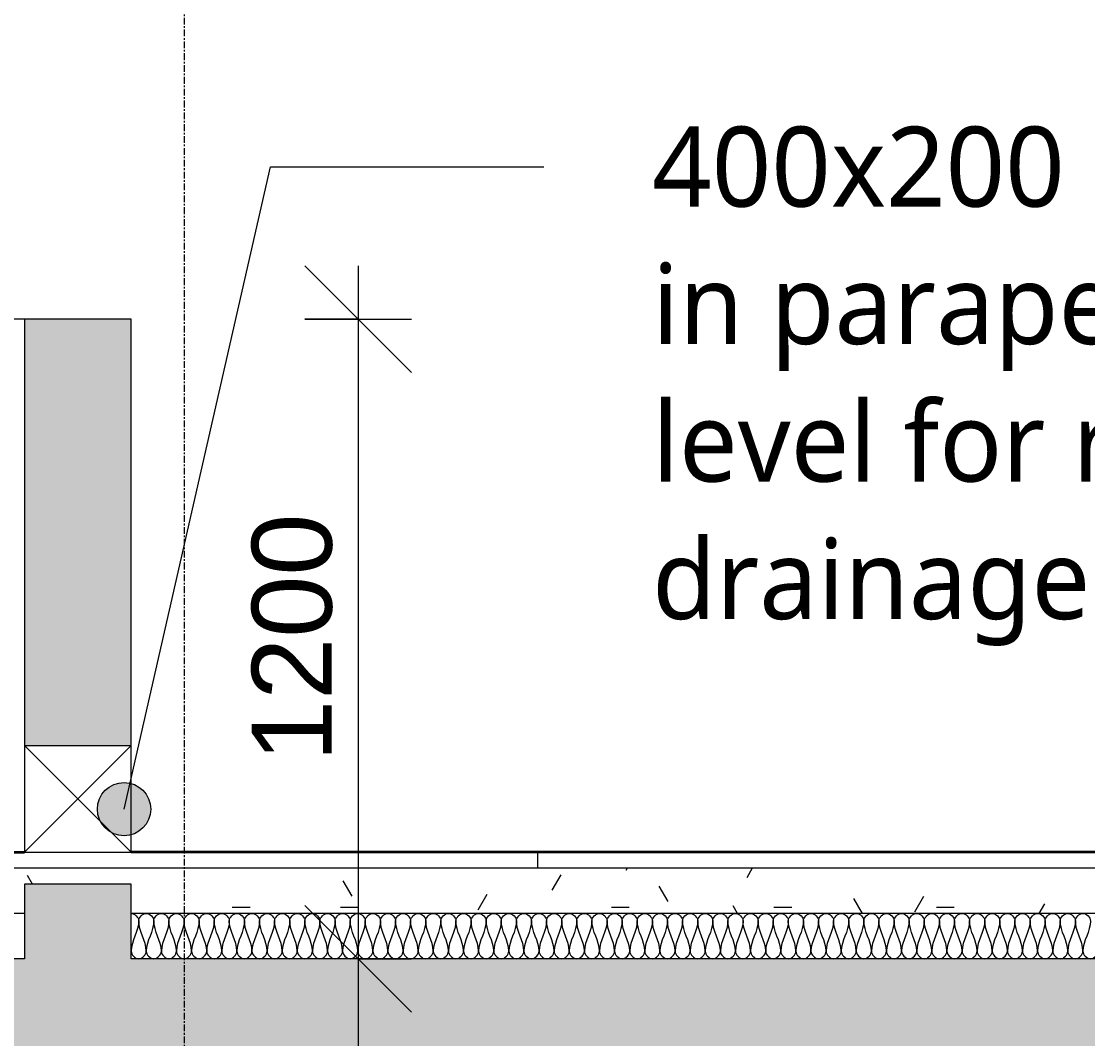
# Model space of a CAD drawing. Header units: millimetres. Extents: x -25665 to 25841, y -6376 to 15610.
# Drawn here: x -7034 to -5034, y 7400 to 9309 of the extents above; entities that cross this region are included whole.
import ezdxf

# ---------------------------------------------------------------- set-up
doc = ezdxf.new("R2010")
doc.units = ezdxf.units.MM
doc.linetypes.add('Grid Line', pattern=[22.225, 12.7, -3.175, 3.175, -3.175])
for name, color, linetype, lineweight in [('A-ANNO-DIMS', 211, 'Continuous', 9), ('A-ANNO-DIMS-100', 211, 'Continuous', 9), ('A-DETL', 90, 'Continuous', 9), ('A-DETL-GENF', 92, 'Continuous', 9), ('A-DETL-THIN', 151, 'Continuous', 9), ('A-FLOR', 192, 'Continuous', 9), ('A-FLOR-MCUT', 51, 'Continuous', 9), ('A-FLOR-PATT', 8, 'Continuous', 35), ('A-WALL', 113, 'Continuous', 9), ('G-ANNO-TEXT', 231, 'Continuous', 9), ('S-GRID', 1, 'Continuous', 9)]:
    doc.layers.add(name, color=color, linetype=linetype, lineweight=lineweight)
doc.styles.add('Arial_4', font='arial.ttf', dxfattribs={"height": 150})
doc.styles.add('Lucida Sans Unicode_1', font='l_10646.ttf', dxfattribs={"height": 150})
doc.dimstyles.new('100', dxfattribs={"dimscale": 304.8, "dimtxt": 153.03891, "dimasz": 0.656168, "dimexe": 0.328084, "dimexo": 0.0625, "dimgap": 0.016404, "dimtad": 1, "dimdec": 0, "dimzin": 0, "dimdsep": 46, "dimtxsty": 'Arial_4', "dimblk1": 'OBLIQUE', "dimblk2": 'OBLIQUE', "dimsah": 1, "dimcen": 0.09, "dimdle": 0.328084, "dimazin": 0, "dimtfac": 1, "dimtdec": 4, "dimtix": 1, "dimtmove": 0, "dimatfit": 3, "dimfxl": 0.328084, "dimfxlon": 1, "dimtvp": 1, "dimtolj": 1, "dimtzin": 0, "dimarcsym": 2})

# ---------------------------------------------------------------- blocks, each defined once
blk = doc.blocks.new('DIMBLOCK18-Section - D')
at = {"layer": 'A-ANNO-DIMS-100', "transparency": 16777216}
for p, q in [((-6401.9, 8750), (-6501.9, 8850)), ((-6401.9, 8850), (-6401.9, 7550)), ((-6501.9, 8750), (-6301.9, 8750)), ((-6401.9, 8750), (-6501.9, 8750)), ((-6401.9, 8750), (-6301.9, 8650)), ((-6401.9, 7550), (-6501.9, 7650)), ((-6301.9, 7550), (-6501.9, 7550)), ((-6401.9, 7550), (-6301.9, 7450)), ((-6401.9, 7550), (-6301.9, 7550))]:
    blk.add_line(p, q, dxfattribs=at)
at = {"layer": 'A-ANNO-DIMS-100', "color": 0, "transparency": 16777216, "insert": (-6601.6, 7919.3), "char_height": 150, "width": 553.765, "attachment_point": 1, "rotation": 90, "line_spacing_factor": 0.941778, "style": 'Arial_4'}
blk.add_mtext('1200', dxfattribs=at)
blk = doc.blocks.new('_Oblique')
at = {"color": 0, "linetype": 'ByBlock', "lineweight": -2}
blk.add_line((-0.5, -0.5), (0.5, 0.5), dxfattribs=at)
blk = doc.blocks.new('DIMBLOCK19-Section - D')
at = {"layer": 'A-ANNO-DIMS-100', "transparency": 16777216}
for p, q in [((-6401.9, 7550), (-6501.9, 7650)), ((-6301.9, 7550), (-6501.9, 7550)), ((-6401.9, 7550), (-6401.9, 3950)), ((-6401.9, 7550), (-6301.9, 7450)), ((-6401.9, 7550), (-6301.9, 7550)), ((-6401.9, 4050), (-6501.9, 4150)), ((-6301.9, 4050), (-6501.9, 4050)), ((-6401.9, 4050), (-6301.9, 3950)), ((-6401.9, 4050), (-6301.9, 4050))]:
    blk.add_line(p, q, dxfattribs=at)
at = {"layer": 'A-ANNO-DIMS-100', "color": 0, "transparency": 16777216, "insert": (-6601.6, 5569.3), "char_height": 150, "width": 553.765, "attachment_point": 1, "rotation": 90, "line_spacing_factor": 0.941778, "style": 'Arial_4'}
blk.add_mtext('3500', dxfattribs=at)

msp = doc.modelspace()

# ---------------------------------------------------------------- hatches: boundary and pattern name
at = {"layer": 'A-DETL-GENF'}
h = msp.add_hatch(color=253, dxfattribs=at)
h.paths.add_polyline_path([(4933.9, 7050), (5022.2, 7050), (5022.2, 8750), (4822.2, 8750), (4822.2, 7550), (-6827.8, 7550), (-6827.8, 7690), (-7027.8, 7690), (-7027.8, 7550), (-8428.1, 7550), (-8428.1, 7850), (-8678.1, 7850), (-8678.1, 7050), (-8428.1, 7050), (-8428.1, 7350), (4772.2, 7350), (4772.2, 7050)])
h.paths.add_polyline_path([(-7027.8, 7950), (-6827.8, 7950), (-6827.8, 8750), (-7027.8, 8750)])
at = {"layer": 'A-FLOR-PATT', "lineweight": 9}
h = msp.add_hatch(dxfattribs=at)
h.set_pattern_fill('FP_2', color=256, style=0, pattern_type=2)
h.set_pattern_definition([(90, (-2066.7, 4700), (-2000, 1e-13), [])])
h.paths.add_polyline_path([(-7027.8, 7720), (-2060.1, 7720), (-2060.1, 7750), (-8182.7, 7750), (-8178.6, 7748.5), (-8188.1, 7720), (-8178.6, 7720)])
h.paths.add_polyline_path([(-8188.1, 7720), (-8268.1, 7750), (-8428.1, 7750), (-8428.1, 7720)])
h = msp.add_hatch(dxfattribs=at)
h.set_pattern_fill('FP_3', color=256, style=0, pattern_type=2)
h.set_pattern_definition([(0, (-2066.66, 4700), (406.4, 101.6), [33.528, -271.272, 33.528, -271.272, -1625.6]), (0, (-2066.66, 4700), (406.4, 101.6), [-609.6, 33.528, -576.072, 33.528, -271.272, -711.2]), (0, (-2066.66, 4700), (406.4, 101.6), [-1524, 33.528, -169.672, 33.528, -474.472]), (120, (-1914.26, 4750.8), (-291.1882, 301.1527), [33.528, -271.272, 33.528, -271.272, -1625.6]), (120, (-1914.26, 4750.8), (-291.1882, 301.1527), [-609.6, 33.528, -576.072, 33.528, -271.272, -711.2]), (120, (-1914.26, 4750.8), (-291.1882, 301.1527), [-1524, 33.528, -169.672, 33.528, -474.472]), (240, (-1863.46, 4954), (-115.2118, -402.7527), [33.528, -271.272, 33.528, -271.272, -1625.6]), (240, (-1863.46, 4954), (-115.2118, -402.7527), [-609.6, 33.528, -576.072, 33.528, -271.272, -711.2]), (240, (-1863.46, 4954), (-115.2118, -402.7527), [-1524, 33.528, -169.672, 33.528, -474.472])])
h.paths.add_polyline_path([(-2060.1, 7635), (-2060.1, 7720), (-8428.1, 7720), (-8428.1, 7635), (-7027.8, 7635), (-7027.8, 7690), (-6827.8, 7690), (-6827.8, 7635), (-2174.5, 7635)])
at = {"layer": 'G-ANNO-TEXT'}
h = msp.add_hatch(color=7, dxfattribs=at)
edge = h.paths.add_edge_path()
edge.add_arc((-6841.1, 7830.7), 50, 0, 360)

# ---------------------------------------------------------------- linework, layer by layer
at = {"layer": 'A-DETL'}
for points in [[(-6827.8, 7635), (-6821.2, 7635), (-6813.7, 7627.5), (-6813.7, 7620.8)], [(-6813.7, 7620.8), (-6813.7, 7601.4), (-6827.8, 7583.6), (-6827.8, 7564.2)], [(-6813.7, 7620.8), (-6813.7, 7627.5), (-6799.5, 7642.5), (-6785.3, 7627.5), (-6785.3, 7620.8)], [(-6799.5, 7564.2), (-6799.5, 7583.6), (-6813.7, 7601.4), (-6813.7, 7620.8)], [(-6785.3, 7620.8), (-6785.3, 7601.4), (-6799.5, 7583.6), (-6799.5, 7564.2)], [(-6785.3, 7620.8), (-6785.3, 7627.5), (-6771.2, 7642.5), (-6757, 7627.5), (-6757, 7620.8)], [(-6771.2, 7564.2), (-6771.2, 7583.6), (-6785.3, 7601.4), (-6785.3, 7620.8)], [(-6757, 7620.8), (-6757, 7601.4), (-6771.2, 7583.6), (-6771.2, 7564.2)], [(-6757, 7620.8), (-6757, 7627.5), (-6742.8, 7642.5), (-6728.7, 7627.5), (-6728.7, 7620.8)], [(-6742.8, 7564.2), (-6742.8, 7583.6), (-6757, 7601.4), (-6757, 7620.8)], [(-6728.7, 7620.8), (-6728.7, 7601.4), (-6742.8, 7583.6), (-6742.8, 7564.2)], [(-6728.7, 7620.8), (-6728.7, 7627.5), (-6714.5, 7642.5), (-6700.3, 7627.5), (-6700.3, 7620.8)], [(-6714.5, 7564.2), (-6714.5, 7583.6), (-6728.7, 7601.4), (-6728.7, 7620.8)], [(-6700.3, 7620.8), (-6700.3, 7601.4), (-6714.5, 7583.6), (-6714.5, 7564.2)], [(-6700.3, 7620.8), (-6700.3, 7627.5), (-6686.2, 7642.5), (-6672, 7627.5), (-6672, 7620.8)], [(-6686.2, 7564.2), (-6686.2, 7583.6), (-6700.3, 7601.4), (-6700.3, 7620.8)], [(-6672, 7620.8), (-6672, 7601.4), (-6686.2, 7583.6), (-6686.2, 7564.2)], [(-6672, 7620.8), (-6672, 7627.5), (-6657.8, 7642.5), (-6643.7, 7627.5), (-6643.7, 7620.8)], [(-6657.8, 7564.2), (-6657.8, 7583.6), (-6672, 7601.4), (-6672, 7620.8)], [(-6643.7, 7620.8), (-6643.7, 7601.4), (-6657.8, 7583.6), (-6657.8, 7564.2)], [(-6643.7, 7620.8), (-6643.7, 7627.5), (-6629.5, 7642.5), (-6615.3, 7627.5), (-6615.3, 7620.8)], [(-6629.5, 7564.2), (-6629.5, 7583.6), (-6643.7, 7601.4), (-6643.7, 7620.8)], [(-6615.3, 7620.8), (-6615.3, 7601.4), (-6629.5, 7583.6), (-6629.5, 7564.2)], [(-6615.3, 7620.8), (-6615.3, 7627.5), (-6601.2, 7642.5), (-6587, 7627.5), (-6587, 7620.8)], [(-6601.2, 7564.2), (-6601.2, 7583.6), (-6615.3, 7601.4), (-6615.3, 7620.8)], [(-6587, 7620.8), (-6587, 7601.4), (-6601.2, 7583.6), (-6601.2, 7564.2)], [(-6587, 7620.8), (-6587, 7627.5), (-6572.8, 7642.5), (-6558.7, 7627.5), (-6558.7, 7620.8)], [(-6572.8, 7564.2), (-6572.8, 7583.6), (-6587, 7601.4), (-6587, 7620.8)], [(-6558.7, 7620.8), (-6558.7, 7601.4), (-6572.8, 7583.6), (-6572.8, 7564.2)], [(-6558.7, 7620.8), (-6558.7, 7627.5), (-6544.5, 7642.5), (-6530.3, 7627.5), (-6530.3, 7620.8)], [(-6544.5, 7564.2), (-6544.5, 7583.6), (-6558.7, 7601.4), (-6558.7, 7620.8)], [(-6530.3, 7620.8), (-6530.3, 7601.4), (-6544.5, 7583.6), (-6544.5, 7564.2)], [(-6530.3, 7620.8), (-6530.3, 7627.5), (-6516.2, 7642.5), (-6502, 7627.5), (-6502, 7620.8)], [(-6516.2, 7564.2), (-6516.2, 7583.6), (-6530.3, 7601.4), (-6530.3, 7620.8)], [(-6502, 7620.8), (-6502, 7601.4), (-6516.2, 7583.6), (-6516.2, 7564.2)], [(-6502, 7620.8), (-6502, 7627.5), (-6487.8, 7642.5), (-6473.7, 7627.5), (-6473.7, 7620.8)], [(-6487.8, 7564.2), (-6487.8, 7583.6), (-6502, 7601.4), (-6502, 7620.8)], [(-6473.7, 7620.8), (-6473.7, 7601.4), (-6487.8, 7583.6), (-6487.8, 7564.2)], [(-6473.7, 7620.8), (-6473.7, 7627.5), (-6459.5, 7642.5), (-6445.3, 7627.5), (-6445.3, 7620.8)], [(-6459.5, 7564.2), (-6459.5, 7583.6), (-6473.7, 7601.4), (-6473.7, 7620.8)], [(-6445.3, 7620.8), (-6445.3, 7601.4), (-6459.5, 7583.6), (-6459.5, 7564.2)], [(-6445.3, 7620.8), (-6445.3, 7627.5), (-6431.2, 7642.5), (-6417, 7627.5), (-6417, 7620.8)], [(-6431.2, 7564.2), (-6431.2, 7583.6), (-6445.3, 7601.4), (-6445.3, 7620.8)], [(-6417, 7620.8), (-6417, 7601.4), (-6431.2, 7583.6), (-6431.2, 7564.2)], [(-6417, 7620.8), (-6417, 7627.5), (-6402.8, 7642.5), (-6388.7, 7627.5), (-6388.7, 7620.8)], [(-6402.8, 7564.2), (-6402.8, 7583.6), (-6417, 7601.4), (-6417, 7620.8)], [(-6388.7, 7620.8), (-6388.7, 7601.4), (-6402.8, 7583.6), (-6402.8, 7564.2)], [(-6388.7, 7620.8), (-6388.7, 7627.5), (-6374.5, 7642.5), (-6360.3, 7627.5), (-6360.3, 7620.8)], [(-6374.5, 7564.2), (-6374.5, 7583.6), (-6388.7, 7601.4), (-6388.7, 7620.8)], [(-6360.3, 7620.8), (-6360.3, 7601.4), (-6374.5, 7583.6), (-6374.5, 7564.2)], [(-6360.3, 7620.8), (-6360.3, 7627.5), (-6346.2, 7642.5), (-6332, 7627.5), (-6332, 7620.8)], [(-6346.2, 7564.2), (-6346.2, 7583.6), (-6360.3, 7601.4), (-6360.3, 7620.8)], [(-6332, 7620.8), (-6332, 7601.4), (-6346.2, 7583.6), (-6346.2, 7564.2)], [(-6332, 7620.8), (-6332, 7627.5), (-6317.8, 7642.5), (-6303.7, 7627.5), (-6303.7, 7620.8)], [(-6317.8, 7564.2), (-6317.8, 7583.6), (-6332, 7601.4), (-6332, 7620.8)], [(-6303.7, 7620.8), (-6303.7, 7601.4), (-6317.8, 7583.6), (-6317.8, 7564.2)], [(-6303.7, 7620.8), (-6303.7, 7627.5), (-6289.5, 7642.5), (-6275.3, 7627.5), (-6275.3, 7620.8)], [(-6289.5, 7564.2), (-6289.5, 7583.6), (-6303.7, 7601.4), (-6303.7, 7620.8)], [(-6275.3, 7620.8), (-6275.3, 7601.4), (-6289.5, 7583.6), (-6289.5, 7564.2)], [(-6275.3, 7620.8), (-6275.3, 7627.5), (-6261.2, 7642.5), (-6247, 7627.5), (-6247, 7620.8)], [(-6261.2, 7564.2), (-6261.2, 7583.6), (-6275.3, 7601.4), (-6275.3, 7620.8)], [(-6247, 7620.8), (-6247, 7601.4), (-6261.2, 7583.6), (-6261.2, 7564.2)], [(-6247, 7620.8), (-6247, 7627.5), (-6232.8, 7642.5), (-6218.7, 7627.5), (-6218.7, 7620.8)], [(-6232.8, 7564.2), (-6232.8, 7583.6), (-6247, 7601.4), (-6247, 7620.8)], [(-6218.7, 7620.8), (-6218.7, 7601.4), (-6232.8, 7583.6), (-6232.8, 7564.2)], [(-6218.7, 7620.8), (-6218.7, 7627.5), (-6204.5, 7642.5), (-6190.3, 7627.5), (-6190.3, 7620.8)], [(-6204.5, 7564.2), (-6204.5, 7583.6), (-6218.7, 7601.4), (-6218.7, 7620.8)], [(-6190.3, 7620.8), (-6190.3, 7601.4), (-6204.5, 7583.6), (-6204.5, 7564.2)], [(-6190.3, 7620.8), (-6190.3, 7627.5), (-6176.2, 7642.5), (-6162, 7627.5), (-6162, 7620.8)], [(-6176.2, 7564.2), (-6176.2, 7583.6), (-6190.3, 7601.4), (-6190.3, 7620.8)], [(-6162, 7620.8), (-6162, 7601.4), (-6176.2, 7583.6), (-6176.2, 7564.2)], [(-6162, 7620.8), (-6162, 7627.5), (-6147.8, 7642.5), (-6133.7, 7627.5), (-6133.7, 7620.8)], [(-6147.8, 7564.2), (-6147.8, 7583.6), (-6162, 7601.4), (-6162, 7620.8)], [(-6133.7, 7620.8), (-6133.7, 7601.4), (-6147.8, 7583.6), (-6147.8, 7564.2)], [(-6133.7, 7620.8), (-6133.7, 7627.5), (-6119.5, 7642.5), (-6105.3, 7627.5), (-6105.3, 7620.8)], [(-6119.5, 7564.2), (-6119.5, 7583.6), (-6133.7, 7601.4), (-6133.7, 7620.8)], [(-6105.3, 7620.8), (-6105.3, 7601.4), (-6119.5, 7583.6), (-6119.5, 7564.2)], [(-6105.3, 7620.8), (-6105.3, 7627.5), (-6091.2, 7642.5), (-6077, 7627.5), (-6077, 7620.8)], [(-6091.2, 7564.2), (-6091.2, 7583.6), (-6105.3, 7601.4), (-6105.3, 7620.8)], [(-6077, 7620.8), (-6077, 7601.4), (-6091.2, 7583.6), (-6091.2, 7564.2)], [(-6077, 7620.8), (-6077, 7627.5), (-6062.8, 7642.5), (-6048.7, 7627.5), (-6048.7, 7620.8)], [(-6062.8, 7564.2), (-6062.8, 7583.6), (-6077, 7601.4), (-6077, 7620.8)], [(-6048.7, 7620.8), (-6048.7, 7601.4), (-6062.8, 7583.6), (-6062.8, 7564.2)], [(-6048.7, 7620.8), (-6048.7, 7627.5), (-6034.5, 7642.5), (-6020.3, 7627.5), (-6020.3, 7620.8)], [(-6034.5, 7564.2), (-6034.5, 7583.6), (-6048.7, 7601.4), (-6048.7, 7620.8)], [(-6020.3, 7620.8), (-6020.3, 7601.4), (-6034.5, 7583.6), (-6034.5, 7564.2)], [(-6020.3, 7620.8), (-6020.3, 7627.5), (-6006.2, 7642.5), (-5992, 7627.5), (-5992, 7620.8)], [(-6006.2, 7564.2), (-6006.2, 7583.6), (-6020.3, 7601.4), (-6020.3, 7620.8)], [(-5992, 7620.8), (-5992, 7601.4), (-6006.2, 7583.6), (-6006.2, 7564.2)], [(-5992, 7620.8), (-5992, 7627.5), (-5977.8, 7642.5), (-5963.7, 7627.5), (-5963.7, 7620.8)], [(-5977.8, 7564.2), (-5977.8, 7583.6), (-5992, 7601.4), (-5992, 7620.8)], [(-5963.7, 7620.8), (-5963.7, 7601.4), (-5977.8, 7583.6), (-5977.8, 7564.2)], [(-5963.7, 7620.8), (-5963.7, 7627.5), (-5949.5, 7642.5), (-5935.3, 7627.5), (-5935.3, 7620.8)], [(-5949.5, 7564.2), (-5949.5, 7583.6), (-5963.7, 7601.4), (-5963.7, 7620.8)], [(-5935.3, 7620.8), (-5935.3, 7601.4), (-5949.5, 7583.6), (-5949.5, 7564.2)], [(-5935.3, 7620.8), (-5935.3, 7627.5), (-5921.2, 7642.5), (-5907, 7627.5), (-5907, 7620.8)], [(-5921.2, 7564.2), (-5921.2, 7583.6), (-5935.3, 7601.4), (-5935.3, 7620.8)], [(-5907, 7620.8), (-5907, 7601.4), (-5921.2, 7583.6), (-5921.2, 7564.2)], [(-5907, 7620.8), (-5907, 7627.5), (-5892.8, 7642.5), (-5878.7, 7627.5), (-5878.7, 7620.8)], [(-5892.8, 7564.2), (-5892.8, 7583.6), (-5907, 7601.4), (-5907, 7620.8)], [(-5878.7, 7620.8), (-5878.7, 7601.4), (-5892.8, 7583.6), (-5892.8, 7564.2)], [(-5878.7, 7620.8), (-5878.7, 7627.5), (-5864.5, 7642.5), (-5850.3, 7627.5), (-5850.3, 7620.8)], [(-5864.5, 7564.2), (-5864.5, 7583.6), (-5878.7, 7601.4), (-5878.7, 7620.8)], [(-5850.3, 7620.8), (-5850.3, 7601.4), (-5864.5, 7583.6), (-5864.5, 7564.2)], [(-5850.3, 7620.8), (-5850.3, 7627.5), (-5836.2, 7642.5), (-5822, 7627.5), (-5822, 7620.8)], [(-5836.2, 7564.2), (-5836.2, 7583.6), (-5850.3, 7601.4), (-5850.3, 7620.8)], [(-5822, 7620.8), (-5822, 7601.4), (-5836.2, 7583.6), (-5836.2, 7564.2)], [(-5822, 7620.8), (-5822, 7627.5), (-5807.8, 7642.5), (-5793.7, 7627.5), (-5793.7, 7620.8)], [(-5807.8, 7564.2), (-5807.8, 7583.6), (-5822, 7601.4), (-5822, 7620.8)], [(-5793.7, 7620.8), (-5793.7, 7601.4), (-5807.8, 7583.6), (-5807.8, 7564.2)], [(-5793.7, 7620.8), (-5793.7, 7627.5), (-5779.5, 7642.5), (-5765.3, 7627.5), (-5765.3, 7620.8)], [(-5779.5, 7564.2), (-5779.5, 7583.6), (-5793.7, 7601.4), (-5793.7, 7620.8)], [(-5765.3, 7620.8), (-5765.3, 7601.4), (-5779.5, 7583.6), (-5779.5, 7564.2)], [(-5765.3, 7620.8), (-5765.3, 7627.5), (-5751.2, 7642.5), (-5737, 7627.5), (-5737, 7620.8)], [(-5751.2, 7564.2), (-5751.2, 7583.6), (-5765.3, 7601.4), (-5765.3, 7620.8)], [(-5737, 7620.8), (-5737, 7601.4), (-5751.2, 7583.6), (-5751.2, 7564.2)], [(-5737, 7620.8), (-5737, 7627.5), (-5722.8, 7642.5), (-5708.7, 7627.5), (-5708.7, 7620.8)], [(-5722.8, 7564.2), (-5722.8, 7583.6), (-5737, 7601.4), (-5737, 7620.8)], [(-5708.7, 7620.8), (-5708.7, 7601.4), (-5722.8, 7583.6), (-5722.8, 7564.2)], [(-5708.7, 7620.8), (-5708.7, 7627.5), (-5694.5, 7642.5), (-5680.3, 7627.5), (-5680.3, 7620.8)], [(-5694.5, 7564.2), (-5694.5, 7583.6), (-5708.7, 7601.4), (-5708.7, 7620.8)], [(-5680.3, 7620.8), (-5680.3, 7601.4), (-5694.5, 7583.6), (-5694.5, 7564.2)], [(-5680.3, 7620.8), (-5680.3, 7627.5), (-5666.2, 7642.5), (-5652, 7627.5), (-5652, 7620.8)], [(-5666.2, 7564.2), (-5666.2, 7583.6), (-5680.3, 7601.4), (-5680.3, 7620.8)], [(-5652, 7620.8), (-5652, 7601.4), (-5666.2, 7583.6), (-5666.2, 7564.2)], [(-5652, 7620.8), (-5652, 7627.5), (-5637.8, 7642.5), (-5623.7, 7627.5), (-5623.7, 7620.8)], [(-5637.8, 7564.2), (-5637.8, 7583.6), (-5652, 7601.4), (-5652, 7620.8)], [(-5623.7, 7620.8), (-5623.7, 7601.4), (-5637.8, 7583.6), (-5637.8, 7564.2)], [(-5623.7, 7620.8), (-5623.7, 7627.5), (-5609.5, 7642.5), (-5595.3, 7627.5), (-5595.3, 7620.8)], [(-5609.5, 7564.2), (-5609.5, 7583.6), (-5623.7, 7601.4), (-5623.7, 7620.8)], [(-5595.3, 7620.8), (-5595.3, 7601.4), (-5609.5, 7583.6), (-5609.5, 7564.2)], [(-5595.3, 7620.8), (-5595.3, 7627.5), (-5581.2, 7642.5), (-5567, 7627.5), (-5567, 7620.8)], [(-5581.2, 7564.2), (-5581.2, 7583.6), (-5595.3, 7601.4), (-5595.3, 7620.8)], [(-5567, 7620.8), (-5567, 7601.4), (-5581.2, 7583.6), (-5581.2, 7564.2)], [(-5567, 7620.8), (-5567, 7627.5), (-5552.8, 7642.5), (-5538.7, 7627.5), (-5538.7, 7620.8)], [(-5552.8, 7564.2), (-5552.8, 7583.6), (-5567, 7601.4), (-5567, 7620.8)], [(-5538.7, 7620.8), (-5538.7, 7601.4), (-5552.8, 7583.6), (-5552.8, 7564.2)], [(-5538.7, 7620.8), (-5538.7, 7627.5), (-5524.5, 7642.5), (-5510.3, 7627.5), (-5510.3, 7620.8)], [(-5524.5, 7564.2), (-5524.5, 7583.6), (-5538.7, 7601.4), (-5538.7, 7620.8)], [(-5510.3, 7620.8), (-5510.3, 7601.4), (-5524.5, 7583.6), (-5524.5, 7564.2)], [(-5510.3, 7620.8), (-5510.3, 7627.5), (-5496.2, 7642.5), (-5482, 7627.5), (-5482, 7620.8)], [(-5496.2, 7564.2), (-5496.2, 7583.6), (-5510.3, 7601.4), (-5510.3, 7620.8)], [(-5482, 7620.8), (-5482, 7601.4), (-5496.2, 7583.6), (-5496.2, 7564.2)], [(-5482, 7620.8), (-5482, 7627.5), (-5467.8, 7642.5), (-5453.7, 7627.5), (-5453.7, 7620.8)], [(-5467.8, 7564.2), (-5467.8, 7583.6), (-5482, 7601.4), (-5482, 7620.8)], [(-5453.7, 7620.8), (-5453.7, 7601.4), (-5467.8, 7583.6), (-5467.8, 7564.2)], [(-5453.7, 7620.8), (-5453.7, 7627.5), (-5439.5, 7642.5), (-5425.3, 7627.5), (-5425.3, 7620.8)], [(-5439.5, 7564.2), (-5439.5, 7583.6), (-5453.7, 7601.4), (-5453.7, 7620.8)], [(-5425.3, 7620.8), (-5425.3, 7601.4), (-5439.5, 7583.6), (-5439.5, 7564.2)], [(-5425.3, 7620.8), (-5425.3, 7627.5), (-5411.2, 7642.5), (-5397, 7627.5), (-5397, 7620.8)], [(-5411.2, 7564.2), (-5411.2, 7583.6), (-5425.3, 7601.4), (-5425.3, 7620.8)], [(-5397, 7620.8), (-5397, 7601.4), (-5411.2, 7583.6), (-5411.2, 7564.2)], [(-5397, 7620.8), (-5397, 7627.5), (-5382.8, 7642.5), (-5368.7, 7627.5), (-5368.7, 7620.8)], [(-5382.8, 7564.2), (-5382.8, 7583.6), (-5397, 7601.4), (-5397, 7620.8)], [(-5368.7, 7620.8), (-5368.7, 7601.4), (-5382.8, 7583.6), (-5382.8, 7564.2)], [(-5368.7, 7620.8), (-5368.7, 7627.5), (-5354.5, 7642.5), (-5340.3, 7627.5), (-5340.3, 7620.8)], [(-5354.5, 7564.2), (-5354.5, 7583.6), (-5368.7, 7601.4), (-5368.7, 7620.8)], [(-5340.3, 7620.8), (-5340.3, 7601.4), (-5354.5, 7583.6), (-5354.5, 7564.2)], [(-5340.3, 7620.8), (-5340.3, 7627.5), (-5326.2, 7642.5), (-5312, 7627.5), (-5312, 7620.8)], [(-5326.2, 7564.2), (-5326.2, 7583.6), (-5340.3, 7601.4), (-5340.3, 7620.8)], [(-5312, 7620.8), (-5312, 7601.4), (-5326.2, 7583.6), (-5326.2, 7564.2)], [(-5312, 7620.8), (-5312, 7627.5), (-5297.8, 7642.5), (-5283.7, 7627.5), (-5283.7, 7620.8)], [(-5297.8, 7564.2), (-5297.8, 7583.6), (-5312, 7601.4), (-5312, 7620.8)], [(-5283.7, 7620.8), (-5283.7, 7601.4), (-5297.8, 7583.6), (-5297.8, 7564.2)], [(-5283.7, 7620.8), (-5283.7, 7627.5), (-5269.5, 7642.5), (-5255.3, 7627.5), (-5255.3, 7620.8)], [(-5269.5, 7564.2), (-5269.5, 7583.6), (-5283.7, 7601.4), (-5283.7, 7620.8)], [(-5255.3, 7620.8), (-5255.3, 7601.4), (-5269.5, 7583.6), (-5269.5, 7564.2)], [(-5255.3, 7620.8), (-5255.3, 7627.5), (-5241.2, 7642.5), (-5227, 7627.5), (-5227, 7620.8)], [(-5241.2, 7564.2), (-5241.2, 7583.6), (-5255.3, 7601.4), (-5255.3, 7620.8)], [(-5227, 7620.8), (-5227, 7601.4), (-5241.2, 7583.6), (-5241.2, 7564.2)], [(-5227, 7620.8), (-5227, 7627.5), (-5212.8, 7642.5), (-5198.7, 7627.5), (-5198.7, 7620.8)], [(-5212.8, 7564.2), (-5212.8, 7583.6), (-5227, 7601.4), (-5227, 7620.8)], [(-5198.7, 7620.8), (-5198.7, 7601.4), (-5212.8, 7583.6), (-5212.8, 7564.2)], [(-5198.7, 7620.8), (-5198.7, 7627.5), (-5184.5, 7642.5), (-5170.3, 7627.5), (-5170.3, 7620.8)], [(-5184.5, 7564.2), (-5184.5, 7583.6), (-5198.7, 7601.4), (-5198.7, 7620.8)], [(-5170.3, 7620.8), (-5170.3, 7601.4), (-5184.5, 7583.6), (-5184.5, 7564.2)], [(-5170.3, 7620.8), (-5170.3, 7627.5), (-5156.2, 7642.5), (-5142, 7627.5), (-5142, 7620.8)], [(-5156.2, 7564.2), (-5156.2, 7583.6), (-5170.3, 7601.4), (-5170.3, 7620.8)], [(-5142, 7620.8), (-5142, 7601.4), (-5156.2, 7583.6), (-5156.2, 7564.2)], [(-5142, 7620.8), (-5142, 7627.5), (-5127.8, 7642.5), (-5113.7, 7627.5), (-5113.7, 7620.8)], [(-5127.8, 7564.2), (-5127.8, 7583.6), (-5142, 7601.4), (-5142, 7620.8)], [(-5113.7, 7620.8), (-5113.7, 7601.4), (-5127.8, 7583.6), (-5127.8, 7564.2)], [(-5113.7, 7620.8), (-5113.7, 7627.5), (-5099.5, 7642.5), (-5085.3, 7627.5), (-5085.3, 7620.8)], [(-5099.5, 7564.2), (-5099.5, 7583.6), (-5113.7, 7601.4), (-5113.7, 7620.8)], [(-5085.3, 7620.8), (-5085.3, 7601.4), (-5099.5, 7583.6), (-5099.5, 7564.2)], [(-5085.3, 7620.8), (-5085.3, 7627.5), (-5071.2, 7642.5), (-5057, 7627.5), (-5057, 7620.8)], [(-5071.2, 7564.2), (-5071.2, 7583.6), (-5085.3, 7601.4), (-5085.3, 7620.8)], [(-5057, 7620.8), (-5057, 7601.4), (-5071.2, 7583.6), (-5071.2, 7564.2)], [(-5057, 7620.8), (-5057, 7627.5), (-5042.8, 7642.5), (-5028.7, 7627.5), (-5028.7, 7620.8)], [(-5042.8, 7564.2), (-5042.8, 7583.6), (-5057, 7601.4), (-5057, 7620.8)], [(-5028.7, 7620.8), (-5028.7, 7601.4), (-5042.8, 7583.6), (-5042.8, 7564.2)], [(-6827.8, 7564.2), (-6827.8, 7557.5), (-6813.7, 7542.5), (-6799.5, 7557.5), (-6799.5, 7564.2)], [(-6799.5, 7564.2), (-6799.5, 7557.5), (-6785.3, 7542.5), (-6771.2, 7557.5), (-6771.2, 7564.2)], [(-6771.2, 7564.2), (-6771.2, 7557.5), (-6757, 7542.5), (-6742.8, 7557.5), (-6742.8, 7564.2)], [(-6742.8, 7564.2), (-6742.8, 7557.5), (-6728.7, 7542.5), (-6714.5, 7557.5), (-6714.5, 7564.2)], [(-6714.5, 7564.2), (-6714.5, 7557.5), (-6700.3, 7542.5), (-6686.2, 7557.5), (-6686.2, 7564.2)], [(-6686.2, 7564.2), (-6686.2, 7557.5), (-6672, 7542.5), (-6657.8, 7557.5), (-6657.8, 7564.2)], [(-6657.8, 7564.2), (-6657.8, 7557.5), (-6643.7, 7542.5), (-6629.5, 7557.5), (-6629.5, 7564.2)], [(-6629.5, 7564.2), (-6629.5, 7557.5), (-6615.3, 7542.5), (-6601.2, 7557.5), (-6601.2, 7564.2)], [(-6601.2, 7564.2), (-6601.2, 7557.5), (-6587, 7542.5), (-6572.8, 7557.5), (-6572.8, 7564.2)], [(-6572.8, 7564.2), (-6572.8, 7557.5), (-6558.7, 7542.5), (-6544.5, 7557.5), (-6544.5, 7564.2)], [(-6544.5, 7564.2), (-6544.5, 7557.5), (-6530.3, 7542.5), (-6516.2, 7557.5), (-6516.2, 7564.2)], [(-6516.2, 7564.2), (-6516.2, 7557.5), (-6502, 7542.5), (-6487.8, 7557.5), (-6487.8, 7564.2)], [(-6487.8, 7564.2), (-6487.8, 7557.5), (-6473.7, 7542.5), (-6459.5, 7557.5), (-6459.5, 7564.2)], [(-6459.5, 7564.2), (-6459.5, 7557.5), (-6445.3, 7542.5), (-6431.2, 7557.5), (-6431.2, 7564.2)], [(-6431.2, 7564.2), (-6431.2, 7557.5), (-6417, 7542.5), (-6402.8, 7557.5), (-6402.8, 7564.2)], [(-6402.8, 7564.2), (-6402.8, 7557.5), (-6388.7, 7542.5), (-6374.5, 7557.5), (-6374.5, 7564.2)], [(-6374.5, 7564.2), (-6374.5, 7557.5), (-6360.3, 7542.5), (-6346.2, 7557.5), (-6346.2, 7564.2)], [(-6346.2, 7564.2), (-6346.2, 7557.5), (-6332, 7542.5), (-6317.8, 7557.5), (-6317.8, 7564.2)], [(-6317.8, 7564.2), (-6317.8, 7557.5), (-6303.7, 7542.5), (-6289.5, 7557.5), (-6289.5, 7564.2)], [(-6289.5, 7564.2), (-6289.5, 7557.5), (-6275.3, 7542.5), (-6261.2, 7557.5), (-6261.2, 7564.2)], [(-6261.2, 7564.2), (-6261.2, 7557.5), (-6247, 7542.5), (-6232.8, 7557.5), (-6232.8, 7564.2)], [(-6232.8, 7564.2), (-6232.8, 7557.5), (-6218.7, 7542.5), (-6204.5, 7557.5), (-6204.5, 7564.2)], [(-6204.5, 7564.2), (-6204.5, 7557.5), (-6190.3, 7542.5), (-6176.2, 7557.5), (-6176.2, 7564.2)], [(-6176.2, 7564.2), (-6176.2, 7557.5), (-6162, 7542.5), (-6147.8, 7557.5), (-6147.8, 7564.2)], [(-6147.8, 7564.2), (-6147.8, 7557.5), (-6133.7, 7542.5), (-6119.5, 7557.5), (-6119.5, 7564.2)], [(-6119.5, 7564.2), (-6119.5, 7557.5), (-6105.3, 7542.5), (-6091.2, 7557.5), (-6091.2, 7564.2)], [(-6091.2, 7564.2), (-6091.2, 7557.5), (-6077, 7542.5), (-6062.8, 7557.5), (-6062.8, 7564.2)], [(-6062.8, 7564.2), (-6062.8, 7557.5), (-6048.7, 7542.5), (-6034.5, 7557.5), (-6034.5, 7564.2)], [(-6034.5, 7564.2), (-6034.5, 7557.5), (-6020.3, 7542.5), (-6006.2, 7557.5), (-6006.2, 7564.2)], [(-6006.2, 7564.2), (-6006.2, 7557.5), (-5992, 7542.5), (-5977.8, 7557.5), (-5977.8, 7564.2)], [(-5977.8, 7564.2), (-5977.8, 7557.5), (-5963.7, 7542.5), (-5949.5, 7557.5), (-5949.5, 7564.2)], [(-5949.5, 7564.2), (-5949.5, 7557.5), (-5935.3, 7542.5), (-5921.2, 7557.5), (-5921.2, 7564.2)], [(-5921.2, 7564.2), (-5921.2, 7557.5), (-5907, 7542.5), (-5892.8, 7557.5), (-5892.8, 7564.2)], [(-5892.8, 7564.2), (-5892.8, 7557.5), (-5878.7, 7542.5), (-5864.5, 7557.5), (-5864.5, 7564.2)], [(-5864.5, 7564.2), (-5864.5, 7557.5), (-5850.3, 7542.5), (-5836.2, 7557.5), (-5836.2, 7564.2)], [(-5836.2, 7564.2), (-5836.2, 7557.5), (-5822, 7542.5), (-5807.8, 7557.5), (-5807.8, 7564.2)], [(-5807.8, 7564.2), (-5807.8, 7557.5), (-5793.7, 7542.5), (-5779.5, 7557.5), (-5779.5, 7564.2)], [(-5779.5, 7564.2), (-5779.5, 7557.5), (-5765.3, 7542.5), (-5751.2, 7557.5), (-5751.2, 7564.2)], [(-5751.2, 7564.2), (-5751.2, 7557.5), (-5737, 7542.5), (-5722.8, 7557.5), (-5722.8, 7564.2)], [(-5722.8, 7564.2), (-5722.8, 7557.5), (-5708.7, 7542.5), (-5694.5, 7557.5), (-5694.5, 7564.2)], [(-5694.5, 7564.2), (-5694.5, 7557.5), (-5680.3, 7542.5), (-5666.2, 7557.5), (-5666.2, 7564.2)], [(-5666.2, 7564.2), (-5666.2, 7557.5), (-5652, 7542.5), (-5637.8, 7557.5), (-5637.8, 7564.2)], [(-5637.8, 7564.2), (-5637.8, 7557.5), (-5623.7, 7542.5), (-5609.5, 7557.5), (-5609.5, 7564.2)], [(-5609.5, 7564.2), (-5609.5, 7557.5), (-5595.3, 7542.5), (-5581.2, 7557.5), (-5581.2, 7564.2)], [(-5581.2, 7564.2), (-5581.2, 7557.5), (-5567, 7542.5), (-5552.8, 7557.5), (-5552.8, 7564.2)], [(-5552.8, 7564.2), (-5552.8, 7557.5), (-5538.7, 7542.5), (-5524.5, 7557.5), (-5524.5, 7564.2)], [(-5524.5, 7564.2), (-5524.5, 7557.5), (-5510.3, 7542.5), (-5496.2, 7557.5), (-5496.2, 7564.2)], [(-5496.2, 7564.2), (-5496.2, 7557.5), (-5482, 7542.5), (-5467.8, 7557.5), (-5467.8, 7564.2)], [(-5467.8, 7564.2), (-5467.8, 7557.5), (-5453.7, 7542.5), (-5439.5, 7557.5), (-5439.5, 7564.2)], [(-5439.5, 7564.2), (-5439.5, 7557.5), (-5425.3, 7542.5), (-5411.2, 7557.5), (-5411.2, 7564.2)], [(-5411.2, 7564.2), (-5411.2, 7557.5), (-5397, 7542.5), (-5382.8, 7557.5), (-5382.8, 7564.2)], [(-5382.8, 7564.2), (-5382.8, 7557.5), (-5368.7, 7542.5), (-5354.5, 7557.5), (-5354.5, 7564.2)], [(-5354.5, 7564.2), (-5354.5, 7557.5), (-5340.3, 7542.5), (-5326.2, 7557.5), (-5326.2, 7564.2)], [(-5326.2, 7564.2), (-5326.2, 7557.5), (-5312, 7542.5), (-5297.8, 7557.5), (-5297.8, 7564.2)], [(-5297.8, 7564.2), (-5297.8, 7557.5), (-5283.7, 7542.5), (-5269.5, 7557.5), (-5269.5, 7564.2)], [(-5269.5, 7564.2), (-5269.5, 7557.5), (-5255.3, 7542.5), (-5241.2, 7557.5), (-5241.2, 7564.2)], [(-5241.2, 7564.2), (-5241.2, 7557.5), (-5227, 7542.5), (-5212.8, 7557.5), (-5212.8, 7564.2)], [(-5212.8, 7564.2), (-5212.8, 7557.5), (-5198.7, 7542.5), (-5184.5, 7557.5), (-5184.5, 7564.2)], [(-5184.5, 7564.2), (-5184.5, 7557.5), (-5170.3, 7542.5), (-5156.2, 7557.5), (-5156.2, 7564.2)], [(-5156.2, 7564.2), (-5156.2, 7557.5), (-5142, 7542.5), (-5127.8, 7557.5), (-5127.8, 7564.2)], [(-5127.8, 7564.2), (-5127.8, 7557.5), (-5113.7, 7542.5), (-5099.5, 7557.5), (-5099.5, 7564.2)], [(-5099.5, 7564.2), (-5099.5, 7557.5), (-5085.3, 7542.5), (-5071.2, 7557.5), (-5071.2, 7564.2)], [(-5071.2, 7564.2), (-5071.2, 7557.5), (-5057, 7542.5), (-5042.8, 7557.5), (-5042.8, 7564.2)], [(-5042.8, 7564.2), (-5042.8, 7557.5), (-5028.7, 7542.5), (-5014.5, 7557.5), (-5014.5, 7564.2)]]:
    msp.add_open_spline(points, degree=3, dxfattribs=at)
at = {"layer": 'A-DETL-THIN'}
for p, q in [((-6827.8, 8750), (-7027.8, 8750)), ((-7027.8, 8750), (-7027.8, 7950)), ((-6827.8, 7950), (-6827.8, 8750)), ((-7027.8, 7950), (-7027.8, 7750)), ((-7027.8, 7950), (-6827.8, 7750)), ((-6827.8, 7950), (-7027.8, 7750)), ((-7027.8, 7950), (-6827.8, 7950)), ((-6827.8, 7750), (-6827.8, 7950)), ((-7027.8, 7750), (-6827.8, 7750)), ((-6827.8, 7690), (-7027.8, 7690)), ((-7027.8, 7690), (-7027.8, 7550)), ((-6827.8, 7550), (-6827.8, 7690)), ((-7027.8, 7550), (-8428.1, 7550)), ((4822.2, 7550), (-6827.8, 7550))]:
    msp.add_line(p, q, dxfattribs=at)
at = {"layer": 'A-FLOR', "lineweight": 35}
for p, q in [((-8182.7, 7750), (-7027.8, 7750)), ((4572.2, 7750), (-6827.8, 7750))]:
    msp.add_line(p, q, dxfattribs=at)
at = {"layer": 'A-FLOR-MCUT'}
for p, q in [((4582.2, 7720), (-8428.1, 7720)), ((-7027.8, 7635), (-8428.1, 7635)), ((4822.2, 7635), (-6827.8, 7635))]:
    msp.add_line(p, q, dxfattribs=at)
at = {"layer": 'A-WALL'}
msp.add_line((-7027.8, 8750), (-10012.8, 8750), dxfattribs=at)
at = {"layer": 'G-ANNO-TEXT', "color": 7}
for p, q in [((-6841.1, 7830.7), (-6566.5, 9036.2)), ((-6566.5, 9036.2), (-6053.9, 9036.2))]:
    msp.add_line(p, q, dxfattribs=at)
msp.add_circle((-6841.1, 7830.7), 50, dxfattribs=at)
at = {"layer": 'S-GRID', "linetype": 'Grid Line'}
msp.add_line((-6727.8, -653.8), (-6727.8, 14809.9), dxfattribs=at)

# ---------------------------------------------------------------- texts
at = {"layer": 'G-ANNO-TEXT', "color": 7, "char_height": 150, "attachment_point": 1, "style": 'Lucida Sans Unicode_1'}
for s, insert, width in [('400x200 mm Opening ', (-5850.7, 9111.2), 2902.109), ('in parapet at roof finish ', (-5850.7, 8853.3), 3022.362), ('level for rain water ', (-5850.7, 8595.3), 2421.096), ('drainage', (-5850.7, 8337.3), 1090.295)]:
    msp.add_mtext(s, dxfattribs=dict(at, insert=insert, width=width))

# ---------------------------------------------------------------- dimensions: what is measured, and where the dimension line sits
at = {"layer": 'A-ANNO-DIMS'}
for base, p1, p2, override, picture, middle in [((-6401.9, 7550), (-6501.9, 8750), (-6301.9, 7550), {"dimpost": '<>', "dimfxl": 1216.552506}, 'DIMBLOCK18-Section - D', (-6483.5, 8150)), ((-6401.9, 4050), (-6301.9, 7550), (-6301.9, 4050), {"dimpost": '<>', "dimfxl": 3500}, 'DIMBLOCK19-Section - D', (-6483.5, 5800))]:
    dim = msp.add_linear_dim(base=base, p1=p1, p2=p2, angle=90, dimstyle='100', override=override, dxfattribs=at)
    dim.commit()
    dim.dimension.update_dxf_attribs({"geometry": picture, "text_midpoint": middle})

doc.saveas('drawing.dxf')
